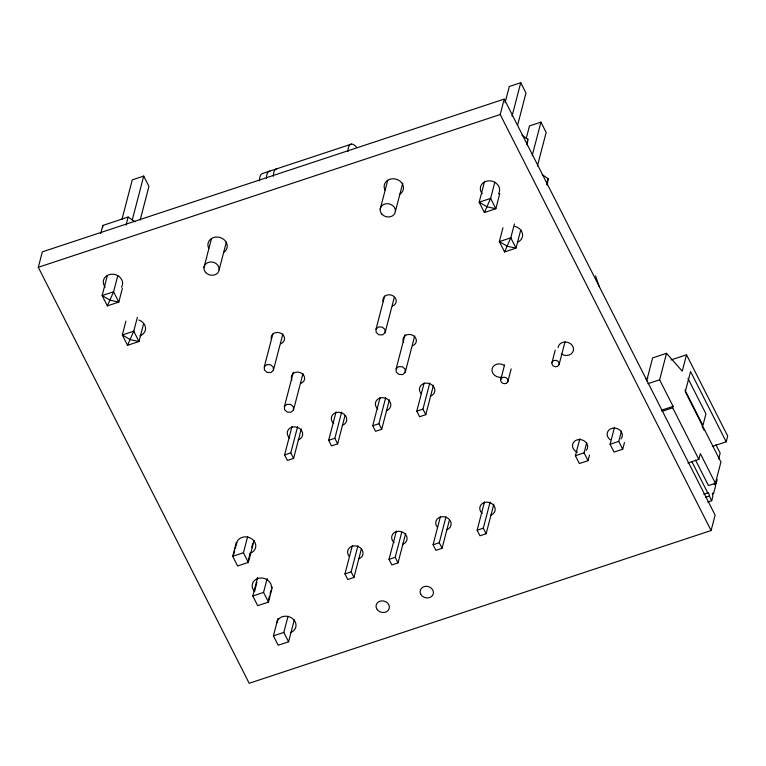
<?xml version="1.0" encoding="UTF-8"?>
<svg xmlns="http://www.w3.org/2000/svg" width="766" height="766" viewBox="0 0 766 766"><rect width="100%" height="100%" fill="white"/><g stroke="black" fill="none" stroke-linecap="round" stroke-linejoin="round"><path stroke-width="1.15" d="M102.587 227.722L102.836 225.443L128.142 217.037L135.055 221.767M527.257 144.908L527.879 139.211L521.962 135.161M547.317 185.477L548.063 178.631L542.137 174.581M38.3 267.286L42.322 251.851L504.229 99.101L715.118 515.097L711.097 530.532L249.189 683.282L38.3 267.286L500.208 114.527L504.229 99.101M100.729 233.544L102.836 225.443M107.25 275.904L102.127 295.571L107.355 305.883L118.807 302.091L122.416 288.207M122.014 219.21L132.269 179.866L143.711 176.084L148.939 186.397L140.197 219.947M126.036 225.137L128.142 217.037M117.792 275.588L113.579 291.779L107.355 305.883M132.259 220.053L143.711 176.084M125.921 321.107L122.311 334.991L127.539 345.303L138.981 341.512L143.501 324.162M137.373 317.315L133.753 331.199L127.539 345.303M203.957 267.487L211.359 239.069M219.143 269.756L226.343 242.104M282.865 333.919L273.376 370.361L270.848 372.554L267.142 372.429L264.433 370.045L264.299 366.818L272.897 333.785M254.073 540.442L248.347 562.426L237.594 565.978L232.682 556.288L236.301 542.414M233.793 554.172L234.702 550.706M235.306 548.389L236.809 542.606M248.347 562.426L243.444 552.736L247.657 536.535M302.982 373.597L293.483 410.049L290.965 412.242L287.26 412.108L284.54 409.724L284.416 406.497L293.311 372.324M247.849 562.225L250.252 552.966M251.765 547.183L252.665 543.716M301.287 428.912L293.608 458.403L287.432 460.452L284.607 454.889L291.999 426.528M272.38 587.062L268.464 602.105L257.711 605.657L252.799 595.977L257.625 577.459M254.513 591.543L256.926 582.284M293.608 458.403L290.783 452.85L297.581 426.758M268.464 602.105L263.561 592.415L267.171 578.531M268.56 599.587L269.469 596.12M270.072 593.803L270.973 590.337M380.195 209.204L387.711 180.355M294.307 619.799L288.581 641.784L278.173 645.221L273.424 635.847L277.943 618.497M345.045 415.478L337.662 443.84L331.486 445.879L328.671 440.316L336.054 411.964M288.581 641.784L283.832 632.41L288.045 616.209M337.662 443.84L334.847 438.276L341.636 412.185M395.38 211.473L402.763 183.151M394.289 297.38L385.097 332.693L382.569 334.886L378.864 334.752L376.154 332.367L376.02 329.141L384.628 296.107M389.406 399.775L381.727 429.266L375.551 431.306L372.726 425.743L380.118 397.391M381.727 429.266L378.902 423.703L385.7 397.611M414.703 335.92L405.214 372.372L402.686 374.564L398.981 374.43L396.261 372.046L396.137 368.819L405.032 334.646M361.332 549.088L353.949 577.449L347.774 579.489L344.959 573.925L352.341 545.574M353.949 577.449L351.134 571.886L357.923 545.794M433.46 385.202L425.781 414.693L419.605 416.742L416.79 411.179L424.173 382.818M425.781 414.693L422.966 409.13L429.755 383.048M484.591 181.379L479.162 202.205L484.39 212.517L495.841 208.725L499.758 193.683M505.081 102.701L509.304 86.501L520.746 82.718L525.974 93.031L517.538 125.423M405.693 533.385L398.014 562.876L391.838 564.915L389.013 559.362L396.405 531.001M398.014 562.876L395.189 557.313L401.69 532.36M494.826 182.222L490.613 198.413L484.39 212.517M512.014 116.269L520.746 82.718M502.956 227.741L499.346 241.625L504.574 251.937L516.016 248.146L520.842 229.637M526.165 138.656L529.478 125.921L540.93 122.139L546.158 132.451L537.416 166.002M526.673 143.836L527.879 139.211M514.407 223.95L510.788 237.833L504.574 251.937M532.188 155.69L540.93 122.139M449.45 519.951L442.068 548.303L435.892 550.352L433.077 544.789L440.46 516.428M442.068 548.303L439.253 542.749L446.042 516.657M546.551 184.415L548.063 178.631M500.744 379.591L504.574 364.884M507.915 381.344L511.161 368.906M493.811 504.248L486.132 533.739L479.956 535.779L477.132 530.216L484.524 501.864M486.132 533.739L483.308 528.176L490.106 502.084M551.98 362.577L555.226 350.139M559.113 364.482A3.686 3.16 14.6 0 0 554.479 360.413A3.686 3.16 14.6 0 0 553.052 365.698A3.686 3.16 14.6 0 0 559.113 364.482L565.002 341.866M589.485 455.1L588.029 460.682L579.355 463.554L575.4 455.741L579.824 438.755M588.029 460.682L584.065 452.869L586.727 442.681M624.462 442.509L622.72 449.211L614.045 452.074L610.09 444.27L614.514 427.284M622.72 449.211L618.765 441.398L621.418 431.21M646.648 380.951L652.651 357.894L666.525 353.308L682.247 371.184L686.518 354.792L670.978 359.934M687.935 462.98L698.841 459.38L672.701 407.828L673.084 406.382L659.622 379.821L666.525 353.308M698.841 459.38L700.344 453.596L715.396 483.269L708.454 485.567L695.557 460.127M718.652 458.901L720.155 453.118L715.932 444.787M715.396 483.269L720.921 462.061L685.283 391.761L690.559 371.52L726.197 441.819L712.313 446.406M726.197 441.819L727.7 436.026L686.518 354.792M707.736 502.036L711.7 500.725L712.955 495.908A1.925 0.603 71.7 0 1 712.418 493.381A1.925 0.603 71.7 0 1 713.462 493.974L715.597 485.778A1.925 0.603 71.7 0 1 715.051 483.26A1.925 0.603 71.7 0 1 716.095 483.853L717.225 479.516M264.299 366.818L266.827 364.626L270.522 364.75L273.242 367.134L273.376 370.361M284.416 406.497L286.934 404.304L290.64 404.438L293.359 406.813L293.483 410.049M376.02 329.141L378.548 326.948L382.253 327.082L384.963 329.457L385.097 332.693M396.137 368.819L398.665 366.627L402.361 366.761L405.08 369.135L405.214 372.372M351.431 144.113L262.968 173.365A25 7.813 71.7 0 0 259.463 180.853M284.607 454.889L290.783 452.85M328.671 440.316L334.847 438.276M372.726 425.743L378.902 423.703M416.79 411.179L422.966 409.13M645.652 378.883L647.892 378.145M647.873 383.699L659.622 379.821M661.336 410.26L673.084 406.382M662.035 411.352L672.701 407.828M232.682 556.288L243.444 552.736M575.4 455.741L584.065 452.869M610.09 444.27L618.765 441.398M252.799 595.977L263.561 592.415M344.959 573.925L351.134 571.886M389.013 559.362L395.189 557.313M433.077 544.789L439.253 542.749M477.132 530.216L483.308 528.176M714.113 484.514L716.095 483.853M273.424 635.847L283.832 632.41M703.772 494.223L707.736 492.911A1.925 0.603 71.7 0 1 708.78 493.515A1.925 0.603 71.7 0 1 709.326 496.042L711.7 500.725M705.362 497.354L709.326 496.042M687.992 378.442L705.946 413.851L702.929 425.427L684.976 390.018M702.106 426.26L704.251 430.502M691.899 461.668L707.736 492.911M500.208 114.527L711.097 530.532M595.546 275.827L599.271 286.675M276.708 623.218A9.766 8.359 14.6 0 1 291.97 618.172A9.766 8.359 14.6 0 1 290.371 632.601M254.695 591.668A9.766 8.359 14.6 0 1 258.745 578.244A9.766 8.359 14.6 0 1 271.47 587.886M236.474 543.86A9.766 8.359 14.6 0 1 251.736 538.804A9.766 8.359 14.6 0 1 250.147 553.234M482.197 193.741A9.766 8.359 14.6 0 1 483.145 182.825A9.766 8.359 14.6 0 1 495.755 182.863A9.766 8.359 14.6 0 1 498.532 193.788M514.829 226.353A9.766 8.359 14.6 0 1 522.45 233.62A9.766 8.359 14.6 0 1 518.046 241.989M383.124 301.622A6.731 5.755 14.6 0 1 387.519 294.92A6.731 5.755 14.6 0 1 395.802 298.893A6.731 5.755 14.6 0 1 392.345 306.046M403.625 342.268A6.731 5.755 14.6 0 1 406.918 334.79A6.731 5.755 14.6 0 1 415.766 338.256A6.731 5.755 14.6 0 1 412.462 345.725M271.403 339.3A6.731 5.755 14.6 0 1 275.798 332.597A6.731 5.755 14.6 0 1 284.081 336.571A6.731 5.755 14.6 0 1 280.624 343.723M291.903 379.946A6.731 5.755 14.6 0 1 295.197 372.468A6.731 5.755 14.6 0 1 304.045 375.934A6.731 5.755 14.6 0 1 300.741 383.402M385.001 190.112A9.766 8.359 14.6 0 1 389.042 179.55A9.766 8.359 14.6 0 1 401.796 182.95A9.766 8.359 14.6 0 1 399.976 194.114M208.764 248.395A9.766 8.359 14.6 0 1 212.804 237.824A9.766 8.359 14.6 0 1 225.558 241.233A9.766 8.359 14.6 0 1 223.739 252.387M558.088 347.592A7.813 6.683 14.6 0 1 567.865 342.383A7.813 6.683 14.6 0 1 572.786 352.101A7.813 6.683 14.6 0 1 561.306 353.93M501.998 377.188A7.813 6.683 14.6 0 1 492.069 369.02A7.813 6.683 14.6 0 1 504.2 365.411M482.226 513.488A7.813 6.683 14.6 0 1 482.551 503.377A7.813 6.683 14.6 0 1 494.041 505.752A7.813 6.683 14.6 0 1 490.7 515.24M437.453 527.353A7.813 6.683 14.6 0 1 439.033 517.625A7.813 6.683 14.6 0 1 450.159 520.593A7.813 6.683 14.6 0 1 446.645 529.804M394.107 542.625A7.813 6.683 14.6 0 1 394.433 532.514A7.813 6.683 14.6 0 1 405.923 534.898A7.813 6.683 14.6 0 1 402.581 544.377M349.334 556.499A7.813 6.683 14.6 0 1 350.914 546.761A7.813 6.683 14.6 0 1 362.04 549.729A7.813 6.683 14.6 0 1 358.526 558.95M289.701 438.152A7.813 6.683 14.6 0 1 290.027 428.05A7.813 6.683 14.6 0 1 301.517 430.425A7.813 6.683 14.6 0 1 298.175 439.904M333.756 423.588A7.813 6.683 14.6 0 1 334.081 413.477A7.813 6.683 14.6 0 1 345.581 415.852A7.813 6.683 14.6 0 1 342.239 425.341M377.82 409.015A7.813 6.683 14.6 0 1 378.145 398.904A7.813 6.683 14.6 0 1 389.635 401.279A7.813 6.683 14.6 0 1 386.294 410.767M421.166 393.743A7.813 6.683 14.6 0 1 422.746 384.015A7.813 6.683 14.6 0 1 433.872 386.983A7.813 6.683 14.6 0 1 430.348 396.194M105.162 287.106A9.766 8.359 14.6 0 1 106.11 276.191A9.766 8.359 14.6 0 1 118.72 276.229A9.766 8.359 14.6 0 1 121.497 287.154M138.78 320.006A9.766 8.359 14.6 0 1 145.559 327.972A9.766 8.359 14.6 0 1 139.91 335.795M610.32 439.818A7.689 6.578 14.6 0 1 608.53 430.444A7.689 6.578 14.6 0 1 619.167 429.592A7.689 6.578 14.6 0 1 620.958 438.966M577.382 452.218A7.689 6.578 14.6 0 1 573.169 442.863A7.689 6.578 14.6 0 1 583.922 440.718A7.689 6.578 14.6 0 1 586.268 450.446M273.338 176.257A25 7.813 71.7 0 1 276.842 168.779M347.927 151.591A25 7.813 71.7 0 1 356.401 146.957M266.405 178.555A25 7.813 71.7 0 1 269.91 171.077M506.345 383.259L505.493 383.565A3.686 3.16 14.6 0 1 500.859 381.238A3.686 3.16 14.6 0 1 503.176 377.37L504.114 377.274A3.686 3.16 14.6 0 1 507.81 379.697A3.686 3.16 14.6 0 1 506.345 383.259M113.579 291.779L102.127 295.571L110.16 300.215L118.807 302.091L113.579 291.779M490.613 198.413L479.162 202.205L487.195 206.849L495.841 208.725L490.613 198.413M133.753 331.199L122.311 334.991L130.335 339.644L138.981 341.512L133.753 331.199M510.788 237.833L499.346 241.625L507.379 246.279L516.016 248.146L510.788 237.833M420.697 594.129A6.731 5.755 14.6 0 0 432.206 595.852A6.731 5.755 14.6 0 0 427.399 586.383A6.731 5.755 14.6 0 0 420.697 594.129M376.633 608.702A6.731 5.755 14.6 0 0 388.142 610.425A6.731 5.755 14.6 0 0 383.345 600.956A6.731 5.755 14.6 0 0 376.633 608.702M381.908 214.174A7.689 6.578 14.6 0 0 394.93 213.13A7.689 6.578 14.6 0 0 386.524 203.708A7.689 6.578 14.6 0 0 381.908 214.174M205.671 272.457A7.689 6.578 14.6 0 0 218.693 271.413A7.689 6.578 14.6 0 0 210.286 261.991A7.689 6.578 14.6 0 0 205.671 272.457"/></g></svg>
